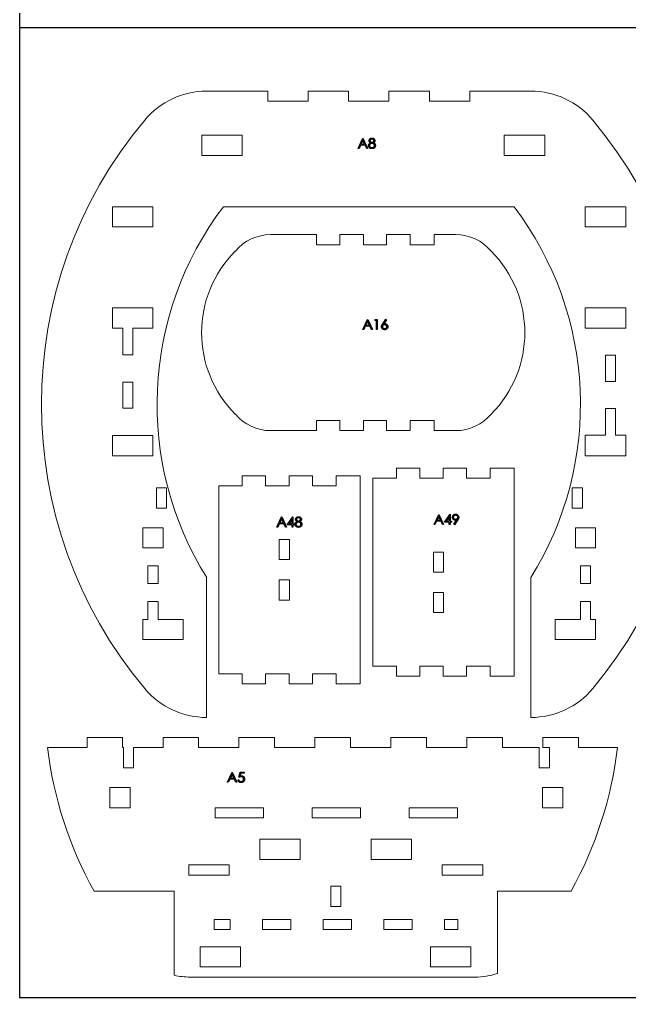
# Model space of a CAD drawing. Header units: inches. Extents: x -4.7 to 54, y 0 to 24.
# Drawn here: x 30 to 37.55, y 0 to 12.1 of the extents above; entities that cross this region are included whole.
import ezdxf

# ---------------------------------------------------------------- set-up
doc = ezdxf.new("R2010")
doc.units = ezdxf.units.IN
doc.header["$MEASUREMENT"] = 0

msp = doc.modelspace()

# ---------------------------------------------------------------- linework, layer by layer
for p, q in [((30, 24), (30, 0)), ((30, 12), (54, 12)), ((30, 0), (54, 0))]:
    msp.add_line(p, q)
at = {"color": 1, "linetype": 'Continuous', "lineweight": 15}
for p, q in [((33.071, 11.214), (32.315, 11.214)), ((33.071, 11.089), (33.071, 11.214)), ((33.571, 11.214), (33.571, 11.089)), ((34.071, 11.214), (33.571, 11.214)), ((34.071, 11.089), (34.071, 11.214)), ((34.571, 11.214), (34.571, 11.089)), ((35.071, 11.214), (34.571, 11.214)), ((35.071, 11.089), (35.071, 11.214)), ((35.571, 11.214), (35.571, 11.089)), ((36.326, 11.214), (35.571, 11.214)), ((33.571, 11.089), (33.071, 11.089)), ((34.571, 11.089), (34.071, 11.089)), ((35.571, 11.089), (35.071, 11.089)), ((32.255, 10.667), (32.755, 10.667)), ((32.255, 10.417), (32.255, 10.667)), ((32.755, 10.667), (32.755, 10.417)), ((35.998, 10.667), (36.498, 10.667)), ((35.998, 10.417), (35.998, 10.667)), ((36.498, 10.667), (36.498, 10.417)), ((32.755, 10.417), (32.255, 10.417)), ((36.498, 10.417), (35.998, 10.417)), ((31.151, 9.784), (31.651, 9.784)), ((31.151, 9.534), (31.151, 9.784)), ((31.651, 9.784), (31.651, 9.534)), ((36.119, 9.784), (32.522, 9.784)), ((37, 9.784), (37.5, 9.784)), ((37, 9.534), (37, 9.784)), ((37.5, 9.784), (37.5, 9.534)), ((31.651, 9.534), (31.151, 9.534)), ((33.108, 9.439), (33.674, 9.439)), ((33.674, 9.439), (33.674, 9.314)), ((33.962, 9.314), (33.962, 9.439)), ((33.962, 9.439), (34.254, 9.439)), ((34.254, 9.439), (34.254, 9.314)), ((34.542, 9.314), (34.542, 9.439)), ((34.542, 9.439), (34.834, 9.439)), ((34.834, 9.439), (34.834, 9.314)), ((35.132, 9.314), (35.132, 9.439)), ((35.132, 9.439), (35.397, 9.439)), ((37.5, 9.534), (37, 9.534)), ((33.674, 9.314), (33.962, 9.314)), ((34.254, 9.314), (34.542, 9.314)), ((34.834, 9.314), (35.132, 9.314)), ((31.151, 8.532), (31.651, 8.532)), ((31.151, 8.282), (31.151, 8.532)), ((31.651, 8.532), (31.651, 8.282)), ((37, 8.532), (37.5, 8.532)), ((37, 8.282), (37, 8.532)), ((37.5, 8.532), (37.5, 8.282)), ((31.276, 8.282), (31.151, 8.282)), ((31.276, 8.282), (31.276, 7.95)), ((31.401, 7.95), (31.401, 8.282)), ((31.651, 8.282), (31.401, 8.282)), ((37.5, 8.282), (37, 8.282)), ((31.276, 7.95), (31.401, 7.95)), ((37.375, 7.947), (37.25, 7.947)), ((37.25, 7.947), (37.25, 7.622)), ((37.375, 7.622), (37.375, 7.947)), ((31.401, 7.611), (31.276, 7.611)), ((31.276, 7.611), (31.276, 7.29)), ((31.401, 7.29), (31.401, 7.611)), ((37.25, 7.622), (37.375, 7.622)), ((31.276, 7.29), (31.401, 7.29)), ((37.375, 7.287), (37.25, 7.287)), ((37.25, 7.287), (37.25, 6.955)), ((37.375, 6.955), (37.375, 7.287)), ((33.962, 7.138), (33.674, 7.138)), ((33.674, 7.138), (33.674, 7.013)), ((33.962, 7.013), (33.962, 7.138)), ((34.542, 7.138), (34.254, 7.138)), ((34.254, 7.138), (34.254, 7.013)), ((34.542, 7.013), (34.542, 7.138)), ((35.132, 7.138), (34.834, 7.138)), ((34.834, 7.138), (34.834, 7.013)), ((35.132, 7.013), (35.132, 7.138)), ((31.151, 6.951), (31.651, 6.951)), ((31.151, 6.701), (31.151, 6.951)), ((31.651, 6.951), (31.651, 6.701)), ((33.674, 7.013), (33.108, 7.013)), ((34.254, 7.013), (33.962, 7.013)), ((34.834, 7.013), (34.542, 7.013)), ((35.397, 7.013), (35.132, 7.013)), ((37, 6.955), (37.25, 6.955)), ((37, 6.701), (37, 6.955)), ((37.375, 6.955), (37.5, 6.955)), ((37.5, 6.955), (37.5, 6.701)), ((31.651, 6.701), (31.151, 6.701)), ((37.5, 6.701), (37, 6.701)), ((34.663, 6.549), (34.951, 6.549)), ((34.663, 6.424), (34.663, 6.549)), ((34.951, 6.549), (34.951, 6.424)), ((35.243, 6.424), (35.243, 6.549)), ((35.243, 6.549), (35.531, 6.549)), ((35.531, 6.549), (35.531, 6.424)), ((35.823, 6.424), (35.823, 6.549)), ((35.823, 6.549), (36.121, 6.549)), ((36.121, 3.974), (36.121, 6.549)), ((32.756, 6.33), (32.756, 6.455)), ((32.756, 6.455), (33.044, 6.455)), ((33.044, 6.455), (33.044, 6.33)), ((33.336, 6.33), (33.336, 6.455)), ((33.336, 6.455), (33.624, 6.455)), ((33.624, 6.455), (33.624, 6.33)), ((33.916, 6.33), (33.916, 6.455)), ((33.916, 6.455), (34.214, 6.455)), ((34.214, 3.88), (34.214, 6.455)), ((34.371, 4.099), (34.371, 6.424)), ((34.371, 6.424), (34.663, 6.424)), ((34.951, 6.424), (35.243, 6.424)), ((35.531, 6.424), (35.823, 6.424)), ((31.693, 6.305), (31.818, 6.305)), ((31.693, 6.055), (31.693, 6.305)), ((31.818, 6.305), (31.818, 6.055)), ((32.464, 4.005), (32.464, 6.33)), ((32.464, 6.33), (32.756, 6.33)), ((33.044, 6.33), (33.336, 6.33)), ((33.624, 6.33), (33.916, 6.33)), ((36.839, 6.305), (36.964, 6.305)), ((36.839, 6.055), (36.839, 6.305)), ((36.964, 6.305), (36.964, 6.055)), ((31.818, 6.055), (31.693, 6.055)), ((36.964, 6.055), (36.839, 6.055)), ((31.525, 5.811), (31.775, 5.811)), ((31.525, 5.561), (31.525, 5.811)), ((31.775, 5.811), (31.775, 5.561)), ((36.877, 5.811), (37.127, 5.811)), ((36.877, 5.561), (36.877, 5.811)), ((37.127, 5.811), (37.127, 5.561)), ((33.214, 5.667), (33.214, 5.417)), ((33.339, 5.667), (33.214, 5.667)), ((33.339, 5.417), (33.339, 5.667)), ((31.775, 5.561), (31.525, 5.561)), ((35.121, 5.261), (35.121, 5.511)), ((35.121, 5.511), (35.246, 5.511)), ((35.246, 5.511), (35.246, 5.261)), ((37.127, 5.561), (36.877, 5.561)), ((31.588, 5.339), (31.713, 5.339)), ((31.588, 5.121), (31.588, 5.339)), ((31.713, 5.339), (31.713, 5.121)), ((33.214, 5.417), (33.339, 5.417)), ((36.94, 5.34), (37.065, 5.34)), ((36.94, 5.121), (36.94, 5.34)), ((37.065, 5.34), (37.065, 5.121)), ((35.246, 5.261), (35.121, 5.261)), ((31.713, 5.121), (31.588, 5.121)), ((32.315, 5.195), (32.315, 3.464)), ((33.214, 5.167), (33.214, 4.917)), ((33.339, 5.167), (33.214, 5.167)), ((33.339, 4.917), (33.339, 5.167)), ((36.326, 3.464), (36.326, 5.195)), ((37.065, 5.121), (36.94, 5.121)), ((35.121, 4.761), (35.121, 5.011)), ((35.121, 5.011), (35.246, 5.011)), ((35.246, 5.011), (35.246, 4.761)), ((31.588, 4.899), (31.713, 4.899)), ((31.588, 4.678), (31.588, 4.899)), ((31.713, 4.899), (31.713, 4.678)), ((33.214, 4.917), (33.339, 4.917)), ((36.94, 4.9), (37.065, 4.9)), ((36.94, 4.678), (36.94, 4.9)), ((37.065, 4.9), (37.065, 4.678)), ((35.246, 4.761), (35.121, 4.761)), ((31.525, 4.678), (31.588, 4.678)), ((31.525, 4.428), (31.525, 4.678)), ((31.713, 4.678), (32.025, 4.678)), ((32.025, 4.678), (32.025, 4.428)), ((36.627, 4.678), (36.94, 4.678)), ((36.627, 4.428), (36.627, 4.678)), ((37.065, 4.678), (37.127, 4.678)), ((37.127, 4.678), (37.127, 4.428)), ((32.025, 4.428), (31.525, 4.428)), ((37.127, 4.428), (36.627, 4.428)), ((32.756, 4.005), (32.464, 4.005)), ((32.756, 3.88), (32.756, 4.005)), ((33.336, 4.005), (33.044, 4.005)), ((33.044, 4.005), (33.044, 3.88)), ((33.336, 3.88), (33.336, 4.005)), ((33.916, 4.005), (33.624, 4.005)), ((33.624, 4.005), (33.624, 3.88)), ((33.916, 3.88), (33.916, 4.005)), ((34.663, 4.099), (34.371, 4.099)), ((34.663, 3.974), (34.663, 4.099)), ((35.243, 4.099), (34.951, 4.099)), ((34.951, 4.099), (34.951, 3.974)), ((35.243, 3.974), (35.243, 4.099)), ((35.823, 4.099), (35.531, 4.099)), ((35.531, 4.099), (35.531, 3.974)), ((35.823, 3.974), (35.823, 4.099)), ((33.044, 3.88), (32.756, 3.88)), ((33.624, 3.88), (33.336, 3.88)), ((34.214, 3.88), (33.916, 3.88)), ((34.951, 3.974), (34.663, 3.974)), ((35.531, 3.974), (35.243, 3.974)), ((36.121, 3.974), (35.823, 3.974)), ((30.835, 3.093), (30.835, 3.218)), ((31.275, 3.218), (30.835, 3.218)), ((31.275, 3.218), (31.275, 3.093)), ((31.775, 3.093), (31.775, 3.218)), ((32.215, 3.218), (31.775, 3.218)), ((32.215, 3.218), (32.215, 3.093)), ((32.715, 3.093), (32.715, 3.218)), ((33.155, 3.218), (32.715, 3.218)), ((33.155, 3.218), (33.155, 3.093)), ((33.655, 3.093), (33.655, 3.218)), ((34.095, 3.218), (33.655, 3.218)), ((34.095, 3.218), (34.095, 3.093)), ((34.595, 3.093), (34.595, 3.218)), ((35.035, 3.218), (34.595, 3.218)), ((35.035, 3.218), (35.035, 3.093)), ((35.535, 3.093), (35.535, 3.218)), ((35.975, 3.218), (35.535, 3.218)), ((35.975, 3.218), (35.975, 3.093)), ((36.475, 3.093), (36.475, 3.218)), ((36.915, 3.218), (36.475, 3.218)), ((36.915, 3.218), (36.915, 3.093)), ((30.348, 3.093), (30.835, 3.093)), ((31.275, 3.093), (31.285, 3.093)), ((31.285, 2.843), (31.285, 3.093)), ((31.41, 3.093), (31.41, 2.843)), ((31.41, 3.093), (31.775, 3.093)), ((32.215, 3.093), (32.715, 3.093)), ((33.155, 3.093), (33.655, 3.093)), ((34.095, 3.093), (34.595, 3.093)), ((35.035, 3.093), (35.535, 3.093)), ((35.975, 3.093), (36.431, 3.093)), ((36.431, 2.843), (36.431, 3.093)), ((36.475, 3.093), (36.556, 3.093)), ((36.556, 3.093), (36.556, 2.843)), ((36.915, 3.093), (37.398, 3.093)), ((31.41, 2.843), (31.285, 2.843)), ((36.556, 2.843), (36.431, 2.843)), ((31.118, 2.598), (31.368, 2.598)), ((31.118, 2.348), (31.118, 2.598)), ((31.368, 2.598), (31.368, 2.348)), ((36.47, 2.598), (36.72, 2.598)), ((36.47, 2.348), (36.47, 2.598)), ((36.72, 2.598), (36.72, 2.348)), ((31.368, 2.348), (31.118, 2.348)), ((33.02, 2.348), (32.42, 2.348)), ((32.42, 2.348), (32.42, 2.223)), ((33.02, 2.348), (33.02, 2.223)), ((34.22, 2.348), (33.62, 2.348)), ((33.62, 2.348), (33.62, 2.223)), ((34.22, 2.348), (34.22, 2.223)), ((35.42, 2.348), (34.82, 2.348)), ((34.82, 2.348), (34.82, 2.223)), ((35.42, 2.348), (35.42, 2.223)), ((36.72, 2.348), (36.47, 2.348)), ((32.42, 2.223), (33.02, 2.223)), ((33.62, 2.223), (34.22, 2.223)), ((34.82, 2.223), (35.42, 2.223)), ((32.974, 1.958), (33.474, 1.958)), ((32.974, 1.708), (32.974, 1.958)), ((33.474, 1.958), (33.474, 1.708)), ((34.349, 1.958), (34.849, 1.958)), ((34.349, 1.708), (34.349, 1.958)), ((34.849, 1.958), (34.849, 1.708)), ((33.474, 1.708), (32.974, 1.708)), ((34.849, 1.708), (34.349, 1.708)), ((32.095, 1.64), (32.595, 1.64)), ((32.095, 1.513), (32.095, 1.64)), ((32.595, 1.64), (32.595, 1.513)), ((35.231, 1.64), (35.731, 1.64)), ((35.231, 1.513), (35.231, 1.64)), ((35.731, 1.64), (35.731, 1.513)), ((32.595, 1.513), (32.095, 1.513)), ((35.731, 1.513), (35.231, 1.513)), ((33.851, 1.127), (33.851, 1.377)), ((33.976, 1.377), (33.851, 1.377)), ((33.976, 1.377), (33.976, 1.127)), ((31.913, 1.316), (30.922, 1.316)), ((31.913, 0.274), (31.913, 1.316)), ((36.824, 1.316), (35.913, 1.316)), ((35.913, 1.316), (35.913, 0.297)), ((33.851, 1.127), (33.976, 1.127)), ((32.406, 0.966), (32.606, 0.966)), ((32.406, 0.966), (32.406, 0.841)), ((32.606, 0.966), (32.606, 0.841)), ((33.006, 0.966), (33.006, 0.841)), ((33.006, 0.966), (33.356, 0.966)), ((33.356, 0.966), (33.356, 0.841)), ((33.756, 0.966), (33.756, 0.841)), ((33.756, 0.966), (34.106, 0.966)), ((34.106, 0.966), (34.106, 0.841)), ((34.506, 0.966), (34.506, 0.841)), ((34.506, 0.966), (34.856, 0.966)), ((34.856, 0.966), (34.856, 0.841)), ((35.256, 0.966), (35.256, 0.841)), ((35.256, 0.966), (35.421, 0.966)), ((35.421, 0.966), (35.421, 0.841)), ((32.606, 0.841), (32.406, 0.841)), ((33.356, 0.841), (33.006, 0.841)), ((34.106, 0.841), (33.756, 0.841)), ((34.856, 0.841), (34.506, 0.841)), ((35.421, 0.841), (35.256, 0.841)), ((32.735, 0.627), (32.235, 0.627)), ((32.235, 0.627), (32.235, 0.377)), ((32.735, 0.377), (32.735, 0.627)), ((35.583, 0.627), (35.083, 0.627)), ((35.083, 0.627), (35.083, 0.377)), ((35.583, 0.377), (35.583, 0.627)), ((32.235, 0.377), (32.735, 0.377)), ((35.083, 0.377), (35.583, 0.377)), ((32.111, 0.252), (35.635, 0.252))]:
    msp.add_line(p, q, dxfattribs=at)
at = {"color": 3, "linetype": 'Continuous', "flags": 128}
for points in [[(34.249, 10.63), (34.307, 10.505), (34.307, 10.505), (34.295, 10.505), (34.295, 10.505), (34.276, 10.545), (34.276, 10.545), (34.219, 10.545), (34.219, 10.545), (34.2, 10.505), (34.2, 10.505), (34.188, 10.505), (34.188, 10.505), (34.247, 10.63), (34.247, 10.63), (34.249, 10.63)], [(34.248, 10.606), (34.225, 10.558), (34.225, 10.558), (34.27, 10.558), (34.27, 10.558), (34.248, 10.606)], [(34.379, 10.575), (34.382, 10.573), (34.385, 10.571), (34.387, 10.569), (34.39, 10.568), (34.392, 10.566), (34.394, 10.564), (34.396, 10.562), (34.397, 10.56), (34.398, 10.558), (34.4, 10.556), (34.401, 10.553), (34.401, 10.551), (34.402, 10.549), (34.403, 10.546), (34.403, 10.544), (34.403, 10.541), (34.403, 10.541), (34.403, 10.538), (34.402, 10.534), (34.402, 10.531), (34.4, 10.527), (34.399, 10.524), (34.398, 10.521), (34.396, 10.518), (34.393, 10.515), (34.393, 10.515), (34.39, 10.512), (34.387, 10.509), (34.383, 10.507), (34.379, 10.505), (34.375, 10.504), (34.37, 10.503), (34.365, 10.502), (34.36, 10.502), (34.36, 10.502), (34.355, 10.502), (34.35, 10.502), (34.346, 10.503), (34.342, 10.505), (34.338, 10.506), (34.335, 10.508), (34.332, 10.511), (34.329, 10.514), (34.326, 10.517), (34.324, 10.52), (34.322, 10.523), (34.321, 10.526), (34.319, 10.53), (34.319, 10.533), (34.318, 10.537), (34.318, 10.54), (34.318, 10.54), (34.318, 10.543), (34.318, 10.545), (34.319, 10.548), (34.319, 10.55), (34.32, 10.553), (34.321, 10.555), (34.322, 10.557), (34.324, 10.559), (34.325, 10.561), (34.327, 10.563), (34.329, 10.565), (34.331, 10.567), (34.334, 10.569), (34.337, 10.571), (34.339, 10.573), (34.343, 10.575), (34.343, 10.575), (34.338, 10.577), (34.335, 10.58), (34.331, 10.583), (34.329, 10.586), (34.327, 10.59), (34.325, 10.593), (34.325, 10.597), (34.324, 10.601), (34.324, 10.601), (34.325, 10.605), (34.326, 10.609), (34.327, 10.613), (34.329, 10.617), (34.332, 10.62), (34.335, 10.623), (34.338, 10.626), (34.343, 10.629), (34.347, 10.631), (34.351, 10.632), (34.356, 10.633), (34.361, 10.633), (34.361, 10.633), (34.366, 10.633), (34.37, 10.632), (34.375, 10.631), (34.379, 10.629), (34.383, 10.626), (34.386, 10.623), (34.389, 10.62), (34.392, 10.617), (34.394, 10.613), (34.395, 10.609), (34.396, 10.605), (34.396, 10.601), (34.396, 10.601), (34.396, 10.597), (34.395, 10.593), (34.394, 10.589), (34.392, 10.586), (34.39, 10.583), (34.386, 10.58), (34.383, 10.577), (34.379, 10.575)], [(34.361, 10.567), (34.358, 10.567), (34.355, 10.567), (34.351, 10.566), (34.349, 10.565), (34.346, 10.564), (34.343, 10.563), (34.341, 10.561), (34.338, 10.559), (34.336, 10.557), (34.334, 10.555), (34.333, 10.553), (34.331, 10.55), (34.33, 10.548), (34.33, 10.545), (34.329, 10.543), (34.329, 10.54), (34.329, 10.54), (34.329, 10.537), (34.33, 10.533), (34.331, 10.53), (34.333, 10.527), (34.335, 10.524), (34.338, 10.522), (34.341, 10.52), (34.344, 10.518), (34.348, 10.516), (34.352, 10.515), (34.356, 10.515), (34.36, 10.514), (34.36, 10.514), (34.364, 10.515), (34.367, 10.515), (34.37, 10.516), (34.373, 10.516), (34.376, 10.518), (34.379, 10.519), (34.381, 10.521), (34.383, 10.522), (34.385, 10.524), (34.387, 10.527), (34.388, 10.529), (34.39, 10.531), (34.39, 10.533), (34.391, 10.536), (34.392, 10.538), (34.392, 10.541), (34.392, 10.541), (34.391, 10.544), (34.391, 10.546), (34.39, 10.548), (34.389, 10.551), (34.388, 10.553), (34.387, 10.555), (34.385, 10.557), (34.383, 10.559), (34.38, 10.561), (34.378, 10.563), (34.375, 10.564), (34.373, 10.565), (34.37, 10.566), (34.367, 10.567), (34.364, 10.567), (34.361, 10.567)], [(34.36, 10.62), (34.358, 10.62), (34.355, 10.62), (34.353, 10.619), (34.351, 10.619), (34.348, 10.618), (34.346, 10.617), (34.344, 10.616), (34.343, 10.614), (34.341, 10.613), (34.34, 10.611), (34.338, 10.61), (34.337, 10.608), (34.337, 10.606), (34.336, 10.605), (34.336, 10.603), (34.336, 10.601), (34.336, 10.601), (34.336, 10.599), (34.336, 10.597), (34.337, 10.595), (34.337, 10.593), (34.339, 10.592), (34.34, 10.59), (34.341, 10.588), (34.343, 10.587), (34.345, 10.585), (34.347, 10.584), (34.349, 10.583), (34.351, 10.582), (34.354, 10.581), (34.356, 10.581), (34.358, 10.58), (34.361, 10.58), (34.361, 10.58), (34.364, 10.58), (34.367, 10.581), (34.37, 10.582), (34.373, 10.583), (34.376, 10.585), (34.378, 10.586), (34.38, 10.589), (34.382, 10.591), (34.383, 10.594), (34.384, 10.596), (34.385, 10.599), (34.385, 10.601), (34.385, 10.601), (34.385, 10.603), (34.385, 10.605), (34.384, 10.606), (34.384, 10.608), (34.383, 10.61), (34.382, 10.611), (34.38, 10.613), (34.379, 10.614), (34.377, 10.616), (34.375, 10.617), (34.373, 10.618), (34.371, 10.619), (34.369, 10.619), (34.366, 10.62), (34.363, 10.62), (34.36, 10.62)], [(34.308, 8.39), (34.365, 8.265), (34.365, 8.265), (34.353, 8.265), (34.353, 8.265), (34.335, 8.305), (34.335, 8.305), (34.278, 8.305), (34.278, 8.305), (34.259, 8.265), (34.259, 8.265), (34.247, 8.265), (34.247, 8.265), (34.306, 8.39), (34.306, 8.39), (34.308, 8.39)], [(34.307, 8.366), (34.284, 8.318), (34.284, 8.318), (34.329, 8.318), (34.329, 8.318), (34.307, 8.366)], [(34.403, 8.39), (34.426, 8.39), (34.426, 8.39), (34.426, 8.265), (34.426, 8.265), (34.415, 8.265), (34.415, 8.265), (34.415, 8.377), (34.415, 8.377), (34.396, 8.377), (34.396, 8.377), (34.403, 8.39)], [(34.53, 8.393), (34.539, 8.386), (34.539, 8.386), (34.506, 8.336), (34.506, 8.336), (34.513, 8.337), (34.519, 8.337), (34.519, 8.337), (34.523, 8.337), (34.526, 8.336), (34.53, 8.336), (34.533, 8.334), (34.536, 8.333), (34.54, 8.331), (34.542, 8.329), (34.545, 8.326), (34.548, 8.324), (34.55, 8.321), (34.552, 8.318), (34.553, 8.315), (34.554, 8.311), (34.555, 8.308), (34.556, 8.304), (34.556, 8.3), (34.556, 8.3), (34.556, 8.295), (34.555, 8.29), (34.553, 8.285), (34.551, 8.281), (34.548, 8.277), (34.545, 8.273), (34.541, 8.27), (34.537, 8.267), (34.532, 8.265), (34.527, 8.263), (34.522, 8.262), (34.517, 8.262), (34.517, 8.262), (34.512, 8.262), (34.507, 8.263), (34.502, 8.265), (34.498, 8.267), (34.494, 8.269), (34.49, 8.273), (34.487, 8.276), (34.484, 8.281), (34.482, 8.285), (34.48, 8.29), (34.479, 8.295), (34.479, 8.3), (34.479, 8.3), (34.479, 8.304), (34.48, 8.308), (34.481, 8.312), (34.482, 8.316), (34.483, 8.318), (34.484, 8.32), (34.485, 8.323), (34.486, 8.325), (34.488, 8.328), (34.489, 8.33), (34.491, 8.333), (34.493, 8.336), (34.493, 8.336), (34.53, 8.393)], [(34.517, 8.324), (34.514, 8.324), (34.511, 8.324), (34.508, 8.323), (34.506, 8.322), (34.504, 8.321), (34.502, 8.32), (34.499, 8.319), (34.498, 8.317), (34.496, 8.315), (34.494, 8.313), (34.493, 8.311), (34.492, 8.309), (34.491, 8.307), (34.491, 8.304), (34.49, 8.302), (34.49, 8.299), (34.49, 8.299), (34.49, 8.297), (34.491, 8.294), (34.491, 8.292), (34.492, 8.29), (34.493, 8.288), (34.495, 8.286), (34.496, 8.284), (34.498, 8.282), (34.5, 8.28), (34.502, 8.279), (34.505, 8.277), (34.507, 8.276), (34.51, 8.276), (34.512, 8.275), (34.515, 8.275), (34.518, 8.275), (34.518, 8.275), (34.52, 8.275), (34.523, 8.275), (34.526, 8.276), (34.528, 8.276), (34.53, 8.277), (34.533, 8.279), (34.535, 8.28), (34.537, 8.282), (34.539, 8.284), (34.54, 8.286), (34.542, 8.288), (34.543, 8.29), (34.544, 8.292), (34.544, 8.294), (34.545, 8.297), (34.545, 8.299), (34.545, 8.299), (34.545, 8.302), (34.544, 8.304), (34.544, 8.307), (34.543, 8.309), (34.542, 8.311), (34.54, 8.313), (34.538, 8.315), (34.537, 8.317), (34.534, 8.319), (34.532, 8.32), (34.53, 8.321), (34.527, 8.322), (34.525, 8.323), (34.522, 8.324), (34.519, 8.324), (34.517, 8.324)], [(33.244, 5.945), (33.302, 5.82), (33.302, 5.82), (33.289, 5.82), (33.289, 5.82), (33.271, 5.86), (33.271, 5.86), (33.214, 5.86), (33.214, 5.86), (33.195, 5.82), (33.195, 5.82), (33.183, 5.82), (33.183, 5.82), (33.242, 5.945), (33.242, 5.945), (33.244, 5.945)], [(33.381, 5.948), (33.383, 5.948), (33.383, 5.948), (33.383, 5.861), (33.383, 5.861), (33.398, 5.861), (33.398, 5.861), (33.398, 5.848), (33.398, 5.848), (33.383, 5.848), (33.383, 5.848), (33.383, 5.82), (33.383, 5.82), (33.372, 5.82), (33.372, 5.82), (33.372, 5.848), (33.372, 5.848), (33.313, 5.848), (33.313, 5.848), (33.381, 5.948)], [(33.47, 5.889), (33.473, 5.888), (33.476, 5.886), (33.478, 5.884), (33.481, 5.882), (33.483, 5.881), (33.485, 5.879), (33.487, 5.877), (33.488, 5.875), (33.489, 5.873), (33.491, 5.87), (33.492, 5.868), (33.492, 5.866), (33.493, 5.864), (33.494, 5.861), (33.494, 5.859), (33.494, 5.856), (33.494, 5.856), (33.494, 5.852), (33.493, 5.849), (33.493, 5.845), (33.492, 5.842), (33.49, 5.839), (33.489, 5.836), (33.487, 5.833), (33.484, 5.83), (33.484, 5.83), (33.481, 5.827), (33.478, 5.824), (33.474, 5.822), (33.47, 5.82), (33.466, 5.818), (33.461, 5.817), (33.456, 5.817), (33.451, 5.816), (33.451, 5.816), (33.446, 5.817), (33.441, 5.817), (33.437, 5.818), (33.433, 5.819), (33.429, 5.821), (33.426, 5.823), (33.423, 5.826), (33.42, 5.828), (33.417, 5.831), (33.415, 5.835), (33.413, 5.838), (33.412, 5.841), (33.41, 5.844), (33.41, 5.848), (33.409, 5.851), (33.409, 5.855), (33.409, 5.855), (33.409, 5.858), (33.409, 5.86), (33.41, 5.863), (33.41, 5.865), (33.411, 5.867), (33.412, 5.87), (33.413, 5.872), (33.415, 5.874), (33.416, 5.876), (33.418, 5.878), (33.42, 5.88), (33.422, 5.882), (33.425, 5.884), (33.428, 5.886), (33.43, 5.888), (33.434, 5.889), (33.434, 5.889), (33.429, 5.892), (33.426, 5.894), (33.423, 5.898), (33.42, 5.901), (33.418, 5.904), (33.417, 5.908), (33.416, 5.912), (33.415, 5.916), (33.415, 5.916), (33.416, 5.92), (33.417, 5.924), (33.418, 5.928), (33.42, 5.931), (33.423, 5.935), (33.426, 5.938), (33.43, 5.941), (33.434, 5.943), (33.438, 5.945), (33.442, 5.947), (33.447, 5.948), (33.452, 5.948), (33.452, 5.948), (33.457, 5.948), (33.461, 5.947), (33.466, 5.945), (33.47, 5.943), (33.474, 5.941), (33.477, 5.938), (33.48, 5.935), (33.483, 5.931), (33.485, 5.928), (33.486, 5.924), (33.487, 5.92), (33.487, 5.915), (33.487, 5.915), (33.487, 5.911), (33.486, 5.907), (33.485, 5.904), (33.483, 5.901), (33.481, 5.897), (33.478, 5.894), (33.474, 5.892), (33.47, 5.889)], [(33.451, 5.935), (33.449, 5.935), (33.446, 5.935), (33.444, 5.934), (33.442, 5.934), (33.439, 5.933), (33.437, 5.932), (33.435, 5.931), (33.434, 5.929), (33.432, 5.928), (33.431, 5.926), (33.429, 5.925), (33.428, 5.923), (33.428, 5.921), (33.427, 5.919), (33.427, 5.918), (33.427, 5.916), (33.427, 5.916), (33.427, 5.914), (33.427, 5.912), (33.428, 5.91), (33.428, 5.908), (33.43, 5.906), (33.431, 5.905), (33.432, 5.903), (33.434, 5.901), (33.436, 5.9), (33.438, 5.899), (33.44, 5.897), (33.442, 5.897), (33.445, 5.896), (33.447, 5.895), (33.449, 5.895), (33.452, 5.895), (33.452, 5.895), (33.455, 5.895), (33.458, 5.896), (33.461, 5.897), (33.464, 5.898), (33.467, 5.899), (33.469, 5.901), (33.471, 5.903), (33.473, 5.906), (33.474, 5.908), (33.475, 5.911), (33.476, 5.913), (33.476, 5.916), (33.476, 5.916), (33.476, 5.918), (33.476, 5.919), (33.475, 5.921), (33.475, 5.923), (33.474, 5.924), (33.473, 5.926), (33.471, 5.927), (33.47, 5.929), (33.468, 5.93), (33.466, 5.932), (33.464, 5.933), (33.462, 5.933), (33.46, 5.934), (33.457, 5.935), (33.454, 5.935), (33.451, 5.935)], [(35.189, 5.976), (35.247, 5.851), (35.247, 5.851), (35.235, 5.851), (35.235, 5.851), (35.216, 5.891), (35.216, 5.891), (35.159, 5.891), (35.159, 5.891), (35.14, 5.851), (35.14, 5.851), (35.128, 5.851), (35.128, 5.851), (35.187, 5.976), (35.187, 5.976), (35.189, 5.976)], [(35.188, 5.951), (35.166, 5.904), (35.166, 5.904), (35.21, 5.904), (35.21, 5.904), (35.188, 5.951)], [(35.326, 5.979), (35.329, 5.979), (35.329, 5.979), (35.329, 5.892), (35.329, 5.892), (35.343, 5.892), (35.343, 5.892), (35.343, 5.88), (35.343, 5.88), (35.329, 5.88), (35.329, 5.88), (35.329, 5.851), (35.329, 5.851), (35.317, 5.851), (35.317, 5.851), (35.317, 5.88), (35.317, 5.88), (35.258, 5.88), (35.258, 5.88), (35.326, 5.979)], [(35.317, 5.892), (35.317, 5.947), (35.317, 5.947), (35.28, 5.892), (35.28, 5.892), (35.317, 5.892)], [(35.381, 5.848), (35.372, 5.854), (35.372, 5.854), (35.407, 5.905), (35.407, 5.905), (35.401, 5.904), (35.394, 5.904), (35.394, 5.904), (35.39, 5.904), (35.386, 5.904), (35.383, 5.905), (35.379, 5.906), (35.376, 5.908), (35.373, 5.91), (35.37, 5.912), (35.367, 5.914), (35.364, 5.917), (35.362, 5.92), (35.36, 5.923), (35.359, 5.926), (35.357, 5.93), (35.356, 5.933), (35.356, 5.937), (35.356, 5.941), (35.356, 5.941), (35.356, 5.946), (35.357, 5.951), (35.359, 5.956), (35.361, 5.96), (35.364, 5.964), (35.367, 5.968), (35.371, 5.971), (35.375, 5.974), (35.38, 5.976), (35.385, 5.978), (35.39, 5.979), (35.396, 5.979), (35.396, 5.979), (35.401, 5.979), (35.406, 5.978), (35.41, 5.976), (35.415, 5.974), (35.419, 5.971), (35.423, 5.968), (35.426, 5.964), (35.429, 5.96), (35.431, 5.955), (35.433, 5.951), (35.434, 5.946), (35.434, 5.941), (35.434, 5.941), (35.434, 5.937), (35.434, 5.933), (35.433, 5.929), (35.431, 5.924), (35.43, 5.922), (35.429, 5.92), (35.428, 5.917), (35.427, 5.915), (35.425, 5.912), (35.424, 5.91), (35.422, 5.907), (35.42, 5.904), (35.42, 5.904), (35.381, 5.848)], [(35.396, 5.916), (35.399, 5.917), (35.402, 5.917), (35.405, 5.918), (35.407, 5.918), (35.409, 5.919), (35.412, 5.921), (35.414, 5.922), (35.416, 5.924), (35.417, 5.926), (35.419, 5.928), (35.42, 5.93), (35.421, 5.932), (35.422, 5.934), (35.423, 5.936), (35.423, 5.939), (35.423, 5.941), (35.423, 5.941), (35.423, 5.944), (35.423, 5.946), (35.422, 5.949), (35.421, 5.951), (35.42, 5.953), (35.418, 5.955), (35.417, 5.957), (35.415, 5.959), (35.413, 5.961), (35.411, 5.962), (35.408, 5.963), (35.406, 5.964), (35.403, 5.965), (35.401, 5.966), (35.398, 5.966), (35.395, 5.966), (35.395, 5.966), (35.392, 5.966), (35.389, 5.966), (35.387, 5.965), (35.384, 5.964), (35.382, 5.963), (35.379, 5.962), (35.377, 5.961), (35.375, 5.959), (35.373, 5.957), (35.372, 5.955), (35.37, 5.953), (35.369, 5.951), (35.368, 5.949), (35.367, 5.946), (35.367, 5.944), (35.367, 5.941), (35.367, 5.941), (35.367, 5.939), (35.367, 5.936), (35.368, 5.934), (35.369, 5.932), (35.37, 5.93), (35.372, 5.928), (35.374, 5.926), (35.376, 5.924), (35.378, 5.922), (35.38, 5.921), (35.382, 5.919), (35.385, 5.918), (35.388, 5.918), (35.39, 5.917), (35.393, 5.917), (35.396, 5.916)], [(33.243, 5.92), (33.22, 5.872), (33.22, 5.872), (33.265, 5.872), (33.265, 5.872), (33.243, 5.92)], [(33.372, 5.861), (33.372, 5.916), (33.372, 5.916), (33.335, 5.861), (33.335, 5.861), (33.372, 5.861)], [(33.452, 5.882), (33.449, 5.882), (33.446, 5.882), (33.443, 5.881), (33.44, 5.88), (33.437, 5.879), (33.434, 5.877), (33.432, 5.876), (33.429, 5.874), (33.427, 5.872), (33.425, 5.87), (33.424, 5.867), (33.422, 5.865), (33.421, 5.862), (33.421, 5.86), (33.42, 5.857), (33.42, 5.855), (33.42, 5.855), (33.42, 5.851), (33.421, 5.848), (33.422, 5.845), (33.424, 5.842), (33.426, 5.839), (33.429, 5.836), (33.432, 5.834), (33.435, 5.832), (33.439, 5.831), (33.443, 5.83), (33.447, 5.829), (33.451, 5.829), (33.451, 5.829), (33.455, 5.829), (33.458, 5.83), (33.461, 5.83), (33.464, 5.831), (33.467, 5.832), (33.47, 5.834), (33.472, 5.835), (33.474, 5.837), (33.476, 5.839), (33.478, 5.841), (33.479, 5.844), (33.481, 5.846), (33.481, 5.848), (33.482, 5.851), (33.483, 5.853), (33.483, 5.856), (33.483, 5.856), (33.483, 5.858), (33.482, 5.861), (33.481, 5.863), (33.48, 5.866), (33.479, 5.868), (33.478, 5.87), (33.476, 5.872), (33.474, 5.874), (33.471, 5.876), (33.469, 5.878), (33.466, 5.879), (33.464, 5.88), (33.461, 5.881), (33.458, 5.882), (33.455, 5.882), (33.452, 5.882)], [(32.632, 2.787), (32.689, 2.662), (32.689, 2.662), (32.677, 2.662), (32.677, 2.662), (32.659, 2.702), (32.659, 2.702), (32.602, 2.702), (32.602, 2.702), (32.583, 2.662), (32.583, 2.662), (32.571, 2.662), (32.571, 2.662), (32.63, 2.787), (32.63, 2.787), (32.632, 2.787)], [(32.779, 2.787), (32.779, 2.774), (32.779, 2.774), (32.736, 2.774), (32.736, 2.774), (32.73, 2.741), (32.73, 2.741), (32.734, 2.742), (32.737, 2.743), (32.741, 2.743), (32.744, 2.743), (32.744, 2.743), (32.749, 2.743), (32.753, 2.743), (32.756, 2.742), (32.76, 2.74), (32.763, 2.739), (32.767, 2.737), (32.77, 2.735), (32.773, 2.732), (32.775, 2.729), (32.778, 2.726), (32.779, 2.722), (32.781, 2.719), (32.782, 2.715), (32.783, 2.711), (32.784, 2.707), (32.784, 2.702), (32.784, 2.702), (32.784, 2.699), (32.783, 2.696), (32.783, 2.693), (32.782, 2.691), (32.782, 2.688), (32.781, 2.685), (32.779, 2.682), (32.778, 2.68), (32.777, 2.677), (32.775, 2.675), (32.773, 2.673), (32.771, 2.671), (32.769, 2.669), (32.767, 2.667), (32.765, 2.665), (32.763, 2.664), (32.76, 2.663), (32.758, 2.662), (32.755, 2.661), (32.752, 2.66), (32.749, 2.659), (32.746, 2.659), (32.743, 2.659), (32.74, 2.658), (32.74, 2.658), (32.736, 2.659), (32.733, 2.659), (32.729, 2.66), (32.726, 2.661), (32.723, 2.662), (32.72, 2.664), (32.717, 2.666), (32.715, 2.668), (32.712, 2.671), (32.71, 2.674), (32.708, 2.676), (32.706, 2.68), (32.705, 2.683), (32.704, 2.686), (32.703, 2.69), (32.702, 2.694), (32.702, 2.694), (32.713, 2.694), (32.713, 2.694), (32.714, 2.69), (32.715, 2.687), (32.717, 2.684), (32.718, 2.682), (32.72, 2.679), (32.723, 2.677), (32.725, 2.676), (32.728, 2.674), (32.731, 2.673), (32.734, 2.672), (32.738, 2.671), (32.741, 2.671), (32.741, 2.671), (32.744, 2.671), (32.747, 2.672), (32.75, 2.673), (32.753, 2.674), (32.756, 2.675), (32.758, 2.676), (32.761, 2.678), (32.763, 2.68), (32.765, 2.683), (32.767, 2.685), (32.769, 2.688), (32.77, 2.691), (32.771, 2.693), (32.772, 2.696), (32.772, 2.7), (32.773, 2.703), (32.773, 2.703), (32.772, 2.706), (32.772, 2.709), (32.771, 2.712), (32.77, 2.714), (32.769, 2.716), (32.768, 2.719), (32.766, 2.721), (32.764, 2.723), (32.762, 2.725), (32.76, 2.726), (32.757, 2.728), (32.755, 2.729), (32.752, 2.729), (32.749, 2.73), (32.746, 2.73), (32.742, 2.731), (32.742, 2.731), (32.739, 2.73), (32.736, 2.73), (32.733, 2.73), (32.73, 2.729), (32.726, 2.728), (32.723, 2.727), (32.719, 2.726), (32.715, 2.724), (32.715, 2.724), (32.728, 2.787), (32.728, 2.787), (32.779, 2.787)], [(32.631, 2.762), (32.608, 2.715), (32.608, 2.715), (32.653, 2.715), (32.653, 2.715), (32.631, 2.762)]]:
    msp.add_lwpolyline(points, dxfattribs=at)
at = {"color": 1, "linetype": 'Continuous', "lineweight": 15}
for centre, radius, start, end in [((32.315, 10.214), 1, 90, 140.0791), ((36.326, 10.214), 1, 39.9209, 90), ((35.751, 7.339), 5.48, 140.0791, 219.9209), ((32.89, 7.339), 5.48, 320.0791, 39.9209), ((35.751, 7.339), 4.05, 142.8652, 211.9667), ((32.89, 7.339), 4.05, 328.0333, 37.1348), ((33.108, 8.868), 0.571, 90, 140.0791), ((35.397, 8.868), 0.571, 39.9209, 90), ((33.678, 8.226), 1.426, 135, 225), ((34.826, 8.226), 1.426, 315, 45), ((33.108, 7.584), 0.571, 219.9209, 270), ((35.397, 7.584), 0.571, 270, 320.0791), ((32.315, 4.464), 1, 219.9209, 270), ((36.326, 4.464), 1, 270, 320.0791), ((35.129, 3.656), 4.815, 186.7189, 209.0829), ((32.616, 3.656), 4.815, 330.9171, 353.2811), ((32.111, 1.131), 0.879, 257.0159, 270), ((35.635, 1.131), 0.879, 270, 288.4857)]:
    msp.add_arc(centre, radius, start, end, dxfattribs=at)

doc.saveas('drawing.dxf')
